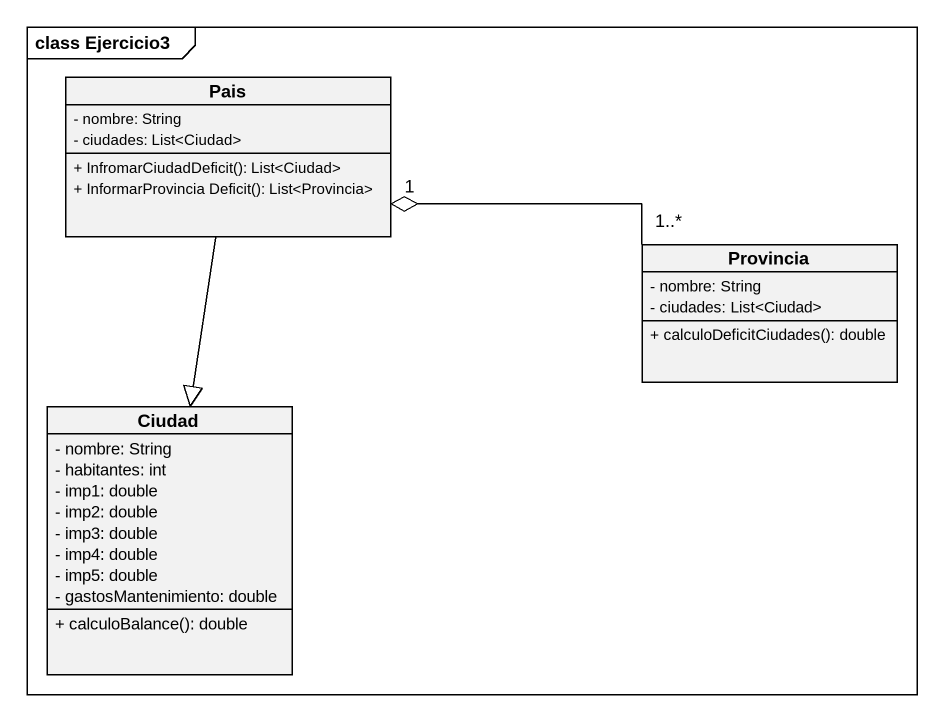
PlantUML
@startuml
mainframe class Ejercicio3
hide circle
hide empty members
skinparam classAttributeIconSize 0
class Pais {
  - nombre: String
  - ciudades: List<Ciudad>
  + InfromarCiudadDeficit(): List<Ciudad>
  + InformarProvincia Deficit(): List<Provincia>
}
class Provincia {
  - nombre: String
  - ciudades: List<Ciudad>
  + calculoDeficitCiudades(): double
}
class Ciudad {
  - nombre: String
  - habitantes: int
  - imp1: double
  - imp2: double
  - imp3: double
  - imp4: double
  - imp5: double
  - gastosMantenimiento: double
  + calculoBalance(): double
}
Pais --|> Ciudad
Provincia "1..*" -left-o "1" Pais
@enduml
